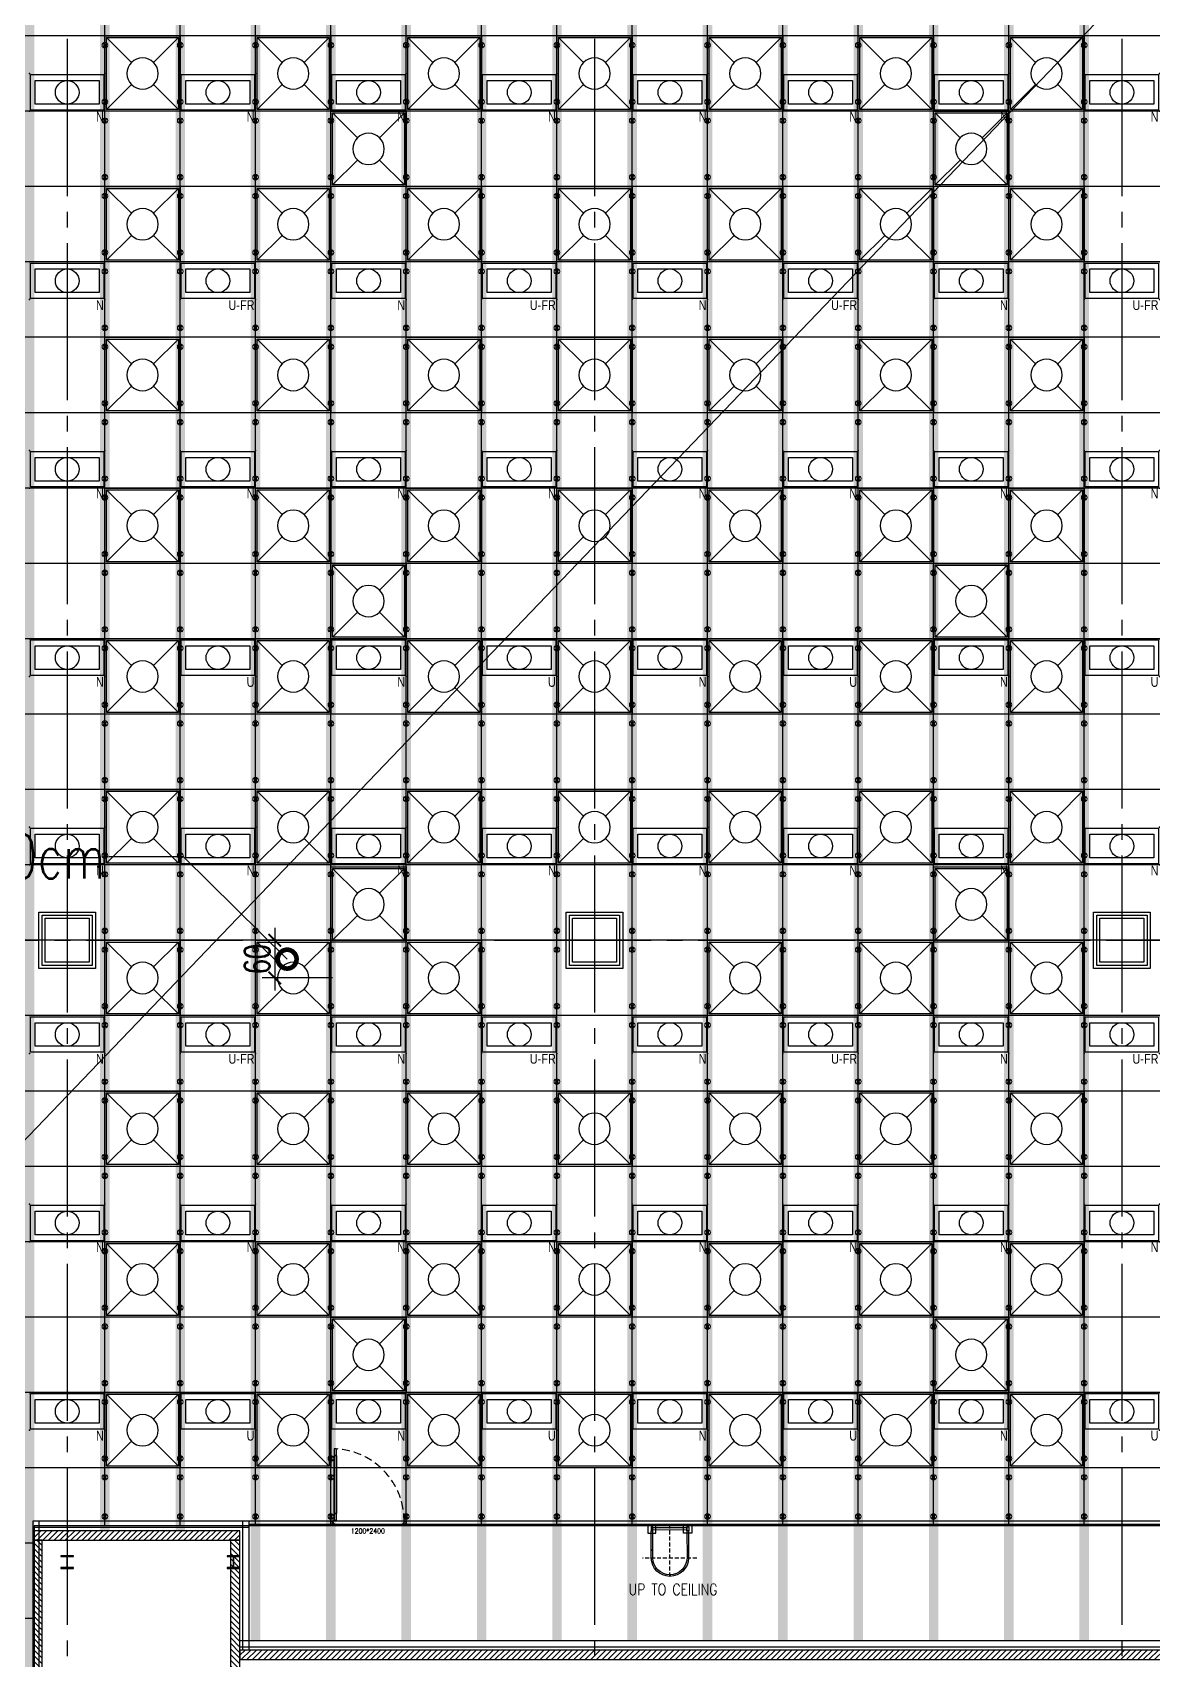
# Model space of a CAD drawing. Header units: millimetres. Extents: x -17313 to 27370, y -1010 to 13584.
# Drawn here: x 16745 to 18529, y 1855 to 4445 of the extents above; entities that cross this region are included whole.
import ezdxf
from ezdxf.enums import TextEntityAlignment as Align

# ---------------------------------------------------------------- set-up
doc = ezdxf.new("R2010")
doc.units = ezdxf.units.MM
doc.header["$LTSCALE"] = 100
for name, pattern in [('188K-SM-03-F10-ARCH-PA-Y2257103$0$18P6-SM-03-C40-ARCH-PA-Y2211058$0$DASHED', [19.05, 12.7, -6.35]), ('188K-SM-03-F10-ARCH-PA-Y2257103$0$AP5A-SM-03-F20-ARCH-PA-Y2230801+Y2230803$0$ALL-PA-TXT-Y2221201$0$DASHED', [19.05, 12.7, -6.35]), ('X-S-FAB-L10$0$COL-CEN-LIN', [3.25, 2.5, -0.25, 0.25, -0.25])]:
    doc.linetypes.add(name, pattern=pattern)
for name, color, linetype in [('0-XREF', 7, 'Continuous'), ('188K-SM-03-F10-ARCH-CEIL-Y2257103$0$K-CEIL-4.2', 8, 'Continuous'), ('188K-SM-03-F10-ARCH-CEIL-Y2257103$0$K-CEIL-4.2-AREA', 8, 'Continuous'), ('188K-SM-03-F10-ARCH-CEIL-Y2257103$0$K-鋼構', 121, 'Continuous'), ('188K-SM-03-F10-ARCH-PA-Y2257103$0$K-Door', 53, 'Continuous'), ('188K-SM-03-F10-ARCH-PA-Y2257103$0$K-P-LAD-420', 53, 'Continuous'), ('188K-SM-03-F10-ARCH-PA-Y2257103$0$K-P1S-4.2-單抗', 53, 'Continuous'), ('188K-SM-03-F10-ARCH-PA-Y2257103$0$K-岩棉 2hr 7.5-單抗', 53, 'Continuous'), ('188K-SM-03-F10-ARCH-PA-Y2257103$0$K-岩棉 2hr 7.5-非抗', 53, 'Continuous'), ('188K-SM-06-F10-ELEC-LIGHT-Y2257103$0$E-LIGHT(W)-N', 8, 'Continuous'), ('188K-SM-06-F10-ELEC-LIGHT-Y2257103$0$E-LIGHT(W)-U FR', 8, 'Continuous'), ('188K-SM-06-F10-ELEC-LIGHT-Y2257103$0$E-LIGHT(W)-U XLPE', 8, 'Continuous'), ('188K-SM-06-F10-HVAC-FFU-Y2257103$0$AC-FFU-ULPA', 4, 'Continuous'), ('X-S-FAB-L10$0$0-DIM-INT', 8, 'Continuous'), ('X-S-FAB-L10$0$0-DIM-TXT', 8, 'Continuous'), ('X-S-FAB-L10$0$BLOCK', 8, 'Continuous'), ('X-S-FAB-L10$0$CCL', 8, 'X-S-FAB-L10$0$COL-CEN-LIN'), ('X-S-FAB-L10$0$COL-S', 8, 'Continuous'), ('X-S-FAB-L10$0$S-鋼柱', 1, 'Continuous'), ('X-S-FAB-L10$0$TXT', 8, 'Continuous'), ('X-S-FAB-L10$0$WALL_188K_IN', 8, 'Continuous')]:
    doc.layers.add(name, color=color, linetype=linetype)
doc.layers.add('188K-SM-03-F10-ARCH-CEIL-Y2257103$0$K-吊點-標準', color=8, linetype='Continuous', lineweight=9)
doc.layers.add('188K-SM-03-F10-ARCH-PA-Y2257103$0$K-0-TXT-高度', color=53, linetype='Continuous', plot=False)
doc.layers.add('188K-SM-06-F10-ELEC-LIGHT-Y2257103$0$Defpoints-CAS', color=8, linetype='Continuous', plot=False)
doc.styles.add('188K-SM-03-F10-ARCH-PA-Y2257103$0$18P2-XFDP10$0$AA-TXT', font='simplex.shx', dxfattribs={"width": 0.8, "bigfont": 'chineset.shx'})
doc.styles.add('188K-SM-03-F10-ARCH-PA-Y2257103$0$AP5A-SM-03-F20-ARCH-PA-Y2230801+Y2230803$0$ALL-PA-TXT-Y2221201$0$Standard', font='txt.shx', dxfattribs={"bigfont": 'chineset.shx'})
doc.styles.add('188K-SM-06-F10-ELEC-LIGHT-Y2257103$0$Standard', font='arial.ttf')
doc.styles.add('X-S-FAB-L10$0$CHINA', font='simplex.shx', dxfattribs={"width": 0.75, "bigfont": 'chineset.shx'})
doc.styles.add('X-S-FAB-L10$0$DimStyUse', font='romans.shx', dxfattribs={"width": 0.7})
doc.styles.add('X-S-FAB-L10$0$Standard', font='', dxfattribs={"width": 0.8})
doc.styles.add('X-S-FAB-L10$0$TG_NOTE_TEXT', font='simplex.shx', dxfattribs={"width": 0.75, "bigfont": 'chineset.shx'})
doc.styles.get('X-S-FAB-L10$0$Standard').set_extended_font_data('Microsoft JhengHei')

# ---------------------------------------------------------------- blocks, each defined once
blk = doc.blocks.new('188K-SM-06-F10-HVAC-FFU-Y2257103$0$H-FU-U-12x12')
for p, q in [((423, 777), (28, 1172)), ((777, 777), (1172, 1172)), ((28, 28), (423, 423)), ((1172, 28), (777, 423))]:
    blk.add_line(p, q)
blk.add_lwpolyline([(1172, 28), (1172, 1172), (28, 1172), (28, 28)], close=True)
blk.add_circle((600, 600), 250)
at = {"layer": 'DefPoints'}
blk.add_lwpolyline([(1200, 1200), (0, 1200), (0, 0), (1200, 0)], close=True, dxfattribs=at)
blk = doc.blocks.new('188K-SM-06-F10-HVAC-FFU-Y2257103')
at = {"layer": '188K-SM-06-F10-HVAC-FFU-Y2257103$0$AC-FFU-ULPA', "xscale": -0.09999999999999432, "yscale": 0.09999999999999432, "zscale": 0.09999999999999432}
for p in [(16980, 4320), (17220, 4320), (17460, 4320), (17700, 4320), (17940, 4320), (18180, 4320), (18420, 4320), (17340, 4200), (18300, 4200), (16980, 4080), (17220, 4080), (17460, 4080), (17700, 4080), (17940, 4080), (18180, 4080), (18420, 4080), (16980, 3840), (17220, 3840), (17460, 3840), (17700, 3840), (17940, 3840), (18180, 3840), (18420, 3840), (16980, 3600), (17220, 3600), (17460, 3600), (17700, 3600), (17940, 3600), (18180, 3600), (18420, 3600), (17340, 3480), (18300, 3480), (16980, 3360), (17220, 3360), (17460, 3360), (17700, 3360), (17940, 3360), (18180, 3360), (18420, 3360), (16980, 3120), (17220, 3120), (17460, 3120), (17700, 3120), (17940, 3120), (18180, 3120), (18420, 3120), (17340, 2997.2), (18300, 2997.2), (16980, 2880), (17220, 2880), (17460, 2880), (17940, 2880), (18180, 2880), (18420, 2880), (16980, 2640), (17220, 2640), (17460, 2640), (17700, 2640), (17940, 2640), (18180, 2640), (18420, 2640), (16980, 2400), (17220, 2400), (17460, 2400), (17700, 2400), (17940, 2400), (18180, 2400), (18420, 2400), (17340, 2280), (18300, 2280), (16980, 2160), (17220, 2160), (17460, 2160), (17700, 2160), (17940, 2160), (18180, 2160), (18420, 2160)]:
    blk.add_blockref('188K-SM-06-F10-HVAC-FFU-Y2257103$0$H-FU-U-12x12', p, dxfattribs=at)
blk = doc.blocks.new('X-S-FAB-L10$0$FAB2-L05')
at = {"layer": 'X-S-FAB-L10$0$CCL'}
for p, q in [((-9360, 11005), (-9360, 0)), ((-8520, 11005), (-8520, 0)), ((-7680, 11005), (-7680, 0)), ((-26880, 3720), (1210, 3720))]:
    blk.add_line(p, q, dxfattribs=at)
at = {"layer": 'X-S-FAB-L10$0$COL-S'}
for points in [[(-9395, 3755), (-9325, 3755), (-9325, 3685), (-9395, 3685)], [(-8555, 3755), (-8485, 3755), (-8485, 3685), (-8555, 3685)], [(-7715, 3755), (-7645, 3755), (-7645, 3685), (-7715, 3685)]]:
    blk.add_lwpolyline(points, close=True, dxfattribs=at)
blk = doc.blocks.new('X-S-FAB-L10$0$_DOTSMALL')
at = {"color": 0, "linetype": 'ByBlock', "const_width": 0.5}
blk.add_lwpolyline([(-0.0625, 0, 1), (0.0625, 0, 1)], format="xyb", close=True, dxfattribs=at)
blk = doc.blocks.new('X-S-FAB-L10$0$_ArchTick')
at = {"color": 0, "linetype": 'ByBlock', "const_width": 0.15}
blk.add_lwpolyline([(-0.5, -0.5), (0.5, 0.5)], dxfattribs=at)
blk = doc.blocks.new('X-S-FAB-L10')
at = {"layer": 'X-S-FAB-L10$0$WALL_188K_IN'}
h = blk.add_hatch(dxfattribs=at)
h.set_pattern_fill('LINE', color=256, scale=2, angle=45)
h.set_pattern_definition([(45, (16976.6165, 2045), (-4.49013, 4.49013), [])])
h.paths.add_polyline_path([(16745, 2045), (17075, 2045), (17075, 2060), (16745, 2060)])
h = blk.add_hatch(dxfattribs=at)
h.set_pattern_fill('LINE', color=256, scale=2, angle=135)
h.set_pattern_definition([(135, (16760, 1946.6165), (-4.49013, -4.49013), [])])
h.paths.add_polyline_path([(16760, 1555), (16760, 2045), (16745, 2045), (16745, 1555)])
h = blk.add_hatch(dxfattribs=at)
h.set_pattern_fill('LINE', color=256, scale=2, angle=135)
h.set_pattern_definition([(135, (17075, 1946.6165), (-4.49013, -4.49013), [])])
h.paths.add_polyline_path([(17075, 1665), (17075, 2045), (17060, 2045), (17060, 1665)])
h = blk.add_hatch(dxfattribs=at)
h.set_pattern_fill('LINE', color=256, scale=2, angle=45)
h.set_pattern_definition([(45, (24216.6165, 1855), (-4.490128, 4.490128), [])])
h.paths.add_polyline_path([(17075, 1855), (24315, 1855), (24315, 1870), (17075, 1870)])
at = {"layer": 'DefPoints'}
blk.add_lwpolyline([(16745, -35), (15995, -35), (15995, 35), (15925, 35), (15925, -35), (15155, -35), (15155, 35), (15085, 35), (15085, -35), (15155, -35), (15155, -250), (13920, -250), (19914.055, 6000), (21180, 7320), (21180, 5520), (23465, 5520), (23485, 3587.5), (24315, 3587.5), (24315, 1870), (17075, 1870), (17075, 2060), (16745, 2060), (16745, -21.034)], close=True, dxfattribs=at)
at = {"layer": 'X-S-FAB-L10$0$0-DIM-INT'}
for p, q in [((17130.507, 3020), (17130.507, 2919.997)), ((17217.045, 3000), (17110.507, 3000)), ((17222.522, 2939.997), (17110.507, 2939.997))]:
    blk.add_line(p, q, dxfattribs=at)
at = {"layer": 'X-S-FAB-L10$0$COL-S'}
for p, q in [((16765, 3035), (16835, 3035)), ((16765, 2965), (16765, 3035)), ((16835, 3035), (16835, 2965)), ((17605, 3035), (17675, 3035)), ((17605, 2965), (17605, 3035)), ((17675, 3035), (17675, 2965)), ((18445, 3035), (18515, 3035)), ((18445, 2965), (18445, 3035)), ((18515, 3035), (18515, 2965)), ((16835, 2965), (16765, 2965)), ((17675, 2965), (17605, 2965)), ((18515, 2965), (18445, 2965))]:
    blk.add_line(p, q, dxfattribs=at)
at = {"layer": 'X-S-FAB-L10$0$S-鋼柱'}
for p, q in [((16810, 2020), (16790, 2020)), ((16790, 2020), (16790, 2018.8)), ((16790, 2018.8), (16798.8, 2018.8)), ((16798.8, 2001.2), (16790, 2001.2)), ((16790, 2001.2), (16790, 2000)), ((16790, 2000), (16810, 2000)), ((16799.6, 2018), (16799.6, 2002)), ((16800.4, 2002), (16800.4, 2018)), ((16801.2, 2018.8), (16810, 2018.8)), ((16810, 2001.2), (16801.2, 2001.2)), ((16810, 2018.8), (16810, 2020)), ((16810, 2000), (16810, 2001.2)), ((17075, 2020), (17055, 2020)), ((17055, 2020), (17055, 2018.8)), ((17055, 2018.8), (17063.8, 2018.8)), ((17063.8, 2001.2), (17055, 2001.2)), ((17055, 2001.2), (17055, 2000)), ((17055, 2000), (17075, 2000)), ((17064.6, 2018), (17064.6, 2002)), ((17065.4, 2002), (17065.4, 2018)), ((17066.2, 2018.8), (17075, 2018.8)), ((17075, 2001.2), (17066.2, 2001.2)), ((17075, 2018.8), (17075, 2020)), ((17075, 2000), (17075, 2001.2))]:
    blk.add_line(p, q, dxfattribs=at)
for centre, start, end in [((16798.8, 2018), 360, 90), ((16798.8, 2002), 270, 0), ((16801.2, 2018), 90, 180), ((16801.2, 2002), 180, 270), ((17063.8, 2018), 360, 90), ((17063.8, 2002), 270, 0), ((17066.2, 2018), 90, 180), ((17066.2, 2002), 180, 270)]:
    blk.add_arc(centre, 0.8, start, end, dxfattribs=at)
at = {"layer": 'X-S-FAB-L10$0$TXT', "linetype": 'ByBlock', "lineweight": -2}
blk.add_line((16985.203, 3133.127), (16865.908, 3133.127), dxfattribs=at)
blk.add_lwpolyline([(17150.34, 2969.998), (16985.203, 3133.127)], dxfattribs=at)
at = {"layer": 'X-S-FAB-L10$0$WALL_188K_IN'}
for points in [[(16745, 2045), (17075, 2045), (17075, 2060), (16745, 2060)], [(16760, 1555), (16760, 2045), (16745, 2045), (16745, 1555)], [(17075, 1665), (17075, 2045), (17060, 2045), (17060, 1665)], [(17075, 1855), (24315, 1855), (24315, 1870), (17075, 1870)]]:
    blk.add_lwpolyline(points, close=True, dxfattribs=at)
at = {"layer": 'X-S-FAB-L10$0$0-DIM-INT', "xscale": 20, "yscale": 20, "zscale": 20}
for p, rotation in [((17130.507, 3000), 90), ((17130.507, 2939.997), 270)]:
    blk.add_blockref('X-S-FAB-L10$0$_ArchTick', p, dxfattribs=dict(at, rotation=rotation))
at = {"layer": 'X-S-FAB-L10$0$BLOCK'}
blk.add_blockref('X-S-FAB-L10$0$FAB2-L05', (26160, -720), dxfattribs=at)
at = {"layer": 'X-S-FAB-L10$0$TXT', "lineweight": -2, "xscale": 60, "yscale": 60, "zscale": 60, "rotation": 315.3504821296725}
blk.add_blockref('X-S-FAB-L10$0$_DOTSMALL', (17150.34, 2969.998), dxfattribs=at)
at = {"style": 'X-S-FAB-L10$0$TG_NOTE_TEXT', "width": 0.5, "flags": 1}
for p in [(7463.301, 9020), (18268.251, 8649), (11197.77, 4800.167), (16485.801, 4800.167), (25420.27, 2635), (13360, 320.001, 0), (7463.301, -33.333)]:
    blk.add_attdef('WH', text='', height=20, dxfattribs=at).set_placement(p, align=Align.BOTTOM_LEFT)
at = {"width": 0.5}
for style, p in [('X-S-FAB-L10$0$TG_NOTE_TEXT', (7585, 9020)), ('X-S-FAB-L10$0$TG_NOTE_TEXT', (18389.95, 8649)), ('X-S-FAB-L10$0$TG_NOTE_TEXT', (11117.5, 4813.5)), ('X-S-FAB-L10$0$TG_NOTE_TEXT', (16607.5, 4813.5)), ('X-S-FAB-L10$0$TG_NOTE_TEXT', (25350, 2635)), ('X-S-FAB-L10$0$Standard', (13129.375, 325.001, 0)), ('X-S-FAB-L10$0$TG_NOTE_TEXT', (7585, -20))]:
    blk.add_attdef('DESC', text='', height=10, dxfattribs=dict(at, style=style)).set_placement(p, align=Align.BOTTOM_LEFT)
for tag, style, p in [('TYPE', 'X-S-FAB-L10$0$TG_NOTE_TEXT', (7619.286, 9020)), ('NO', 'X-S-FAB-L10$0$TG_NOTE_TEXT', (7650.095, 9020)), ('TYPE', 'X-S-FAB-L10$0$TG_NOTE_TEXT', (18424.236, 8649)), ('NO', 'X-S-FAB-L10$0$TG_NOTE_TEXT', (18455.045, 8649)), ('NO', 'X-S-FAB-L10$0$TG_NOTE_TEXT', (11088.595, 4813.5)), ('TYPE', 'X-S-FAB-L10$0$TG_NOTE_TEXT', (11151.786, 4813.5)), ('TYPE', 'X-S-FAB-L10$0$TG_NOTE_TEXT', (16641.786, 4813.5)), ('NO', 'X-S-FAB-L10$0$TG_NOTE_TEXT', (16672.595, 4813.5)), ('NO', 'X-S-FAB-L10$0$TG_NOTE_TEXT', (25313, 2635)), ('TYPE', 'X-S-FAB-L10$0$TG_NOTE_TEXT', (25350, 2635)), ('NO', 'X-S-FAB-L10$0$Standard', (13100, 320.001, 0)), ('TYPE', 'X-S-FAB-L10$0$Standard', (13129.375, 320.001, 0)), ('TYPE', 'X-S-FAB-L10$0$TG_NOTE_TEXT', (7619.286, -20)), ('NO', 'X-S-FAB-L10$0$TG_NOTE_TEXT', (7650.095, -20))]:
    blk.add_attdef(tag, text='', height=10, dxfattribs=dict(at, style=style)).set_placement(p, align=Align.BOTTOM_RIGHT)
at = {"style": 'X-S-FAB-L10$0$TG_NOTE_TEXT', "width": 0.5, "flags": 1}
for rotation, p in [(180, (43, 7480)), (180, (943, 7480)), (90, (24310, 3717.77)), (270, (17080, 1711.699))]:
    blk.add_attdef('WH', text='', height=20, rotation=rotation, dxfattribs=at).set_placement(p, align=Align.BOTTOM_LEFT)
at = {"width": 0.5}
for rotation, style, p in [(180, 'X-S-FAB-L10$0$Standard', (317.625, 7480)), (180, 'X-S-FAB-L10$0$Standard', (1217.625, 7480)), (90, 'X-S-FAB-L10$0$TG_NOTE_TEXT', (24310, 3647.5)), (270, 'X-S-FAB-L10$0$TG_NOTE_TEXT', (17080, 1605))]:
    blk.add_attdef('DESC', text='', height=10, rotation=rotation, dxfattribs=dict(at, style=style)).set_placement(p, align=Align.BOTTOM_LEFT)
for tag, rotation, style, p in [('TYPE', 180, 'X-S-FAB-L10$0$Standard', (317.625, 7480)), ('NO', 180, 'X-S-FAB-L10$0$Standard', (347, 7480)), ('TYPE', 180, 'X-S-FAB-L10$0$Standard', (1217.625, 7480)), ('NO', 180, 'X-S-FAB-L10$0$Standard', (1247, 7480)), ('TYPE', 90, 'X-S-FAB-L10$0$TG_NOTE_TEXT', (24310, 3647.5)), ('NO', 90, 'X-S-FAB-L10$0$TG_NOTE_TEXT', (24310, 3610.5)), ('TYPE', 270, 'X-S-FAB-L10$0$TG_NOTE_TEXT', (17080, 1605)), ('NO', 270, 'X-S-FAB-L10$0$TG_NOTE_TEXT', (17080, 1573))]:
    blk.add_attdef(tag, text='', height=10, rotation=rotation, dxfattribs=dict(at, style=style)).set_placement(p, align=Align.BOTTOM_RIGHT)
at = {"layer": 'X-S-FAB-L10$0$0-DIM-INT', "insert": (17102.507, 2969.998), "char_height": 40, "attachment_point": 5, "rotation": 90, "style": 'X-S-FAB-L10$0$DimStyUse'}
blk.add_mtext('\\A1;60', dxfattribs=at)
at = {"layer": 'X-S-FAB-L10$0$0-DIM-TXT', "style": 'X-S-FAB-L10$0$CHINA', "width": 0.75}
for p in [(667.414, 7855.1, -2689.4), (22627.353, 6728.814), (25644.722, 6728.814), (24778.787, 5569.051), (1118.252, 4980), (417.801, 4594.623), (23874.84, 4355), (22927.43, 4330.122), (23749.869, 3901.367), (417.801, 3765.236), (1118.252, 3730), (417.801, 3115.79), (536.882, 2227.832), (16908.994, 1782.652), (888.445, 880.466), (16977.43, 750), (18878.841, 750), (25641.221, 553.233), (21364.03, 526.894)]:
    blk.add_attdef('HIG', text='', height=80, dxfattribs=at).set_placement(p, align=Align.MIDDLE_LEFT)
at = {"layer": 'X-S-FAB-L10$0$TXT', "insert": (16860.574, 3168.598), "char_height": 70, "width": 1147.79839, "attachment_point": 3, "line_spacing_factor": 1.2, "style": 'X-S-FAB-L10$0$CHINA'}
blk.add_mtext('密集鋼梁+高架地板 鋼梁中心間距60cm', dxfattribs=at)
blk = doc.blocks.new('188K-SM-03-F10-ARCH-CEIL-Y2257103$0$A$C2CA95053')
h = blk.add_hatch(color=256)
edge = h.paths.add_edge_path()
edge.add_arc((0, 0), 0.5, 0, 360)
for p, q in [((3.2, 3.2), (-3.2, -3.2)), ((3.2, -3.2), (-3.2, 3.2))]:
    blk.add_line(p, q)
blk.add_lwpolyline([(-1.6, 2.5), (-1.6, -2.5), (1.6, -2.5), (1.6, 2.5)], close=True)
for radius in [4.5, 0.5]:
    blk.add_circle((0, 0), radius)
blk = doc.blocks.new('188K-SM-03-F10-ARCH-CEIL-Y2257103$0$天花板吊點-附調整片 - 3_8_螺桿吊架 100 mm 高調整片-V1-1FL')
blk.add_blockref('188K-SM-03-F10-ARCH-CEIL-Y2257103$0$A$C2CA95053', (0, 0))
blk = doc.blocks.new('188K-SM-03-F10-ARCH-CEIL-Y2257103')
at = {"layer": '188K-SM-03-F10-ARCH-CEIL-Y2257103$0$K-CEIL-4.2'}
for p, q in [((16860, 2067.7), (16860, 8632.2)), ((16980, 2067.7), (16980, 8632.2)), ((17100, 2067.7), (17100, 8632.2)), ((17220, 2067.7), (17220, 8632.2)), ((17340, 2067.7), (17340, 8632.2)), ((17460, 2067.7), (17460, 8632.2)), ((17580, 2067.7), (17580, 8632.2)), ((17700, 2067.7), (17700, 8626.2)), ((17820, 2067.7), (17820, 8626.2)), ((17940, 2067.7), (17940, 8626.2)), ((18060, 2067.7), (18060, 8626.2)), ((18180, 2067.7), (18180, 8626.2)), ((18300, 2067.7), (18300, 8626.2)), ((18420, 2067.7), (18420, 8626.2)), ((23467.2, 4440), (1847.7, 4440)), ((23467.2, 4320), (1847.7, 4320)), ((23467.2, 4200), (1847.7, 4200)), ((23467.2, 4080), (1847.7, 4080)), ((23467.2, 3960), (1847.7, 3960)), ((23467.2, 3840), (1847.7, 3840)), ((23467.2, 3720), (1847.7, 3720)), ((23467.2, 3600), (1847.7, 3600)), ((24297.2, 3480), (1850, 3480)), ((24297.2, 3360), (1847.7, 3360)), ((24297.2, 3240), (1847.7, 3240)), ((24297.2, 3120), (1847.7, 3120)), ((24297.2, 3000), (1847.7, 3000)), ((24297.2, 2880), (1847.7, 2880)), ((24297.2, 2760), (1847.7, 2760)), ((24297.2, 2640), (1847.7, 2640)), ((24297.2, 2520), (1847.7, 2520)), ((24297.2, 2400), (1847.7, 2400)), ((24297.2, 2280), (6382.5, 2280)), ((24297.2, 2160), (6382.5, 2160)), ((16747.2, 2040), (1847.7, 2040)), ((16747.2, 1920), (1847.7, 1920))]:
    blk.add_line(p, q, dxfattribs=at)
at = {"layer": '188K-SM-03-F10-ARCH-CEIL-Y2257103$0$K-CEIL-4.2-AREA', "elevation": 0}
blk.add_lwpolyline([(19317.2, 8592.2), (19317.2, 7537.7), (19282.2, 7537.7), (19282.2, 7462.2), (19317.2, 7462.2), (19317.2, 7317.2), (21180, 7317.2), (21180, 5952.2), (24297.2, 5952.2), (24297.2, 5582.7), (23572.2, 5582.7), (23572.2, 5037.7), (23502.2, 5037.7), (23502.2, 4552.7), (23467.2, 4552.7), (23467.2, 3569.7), (24297.2, 3569.7), (24297.2, 2067.7), (16747.2, 2067.7), (16747.2, 312.7), (14882.2, 312.7)], dxfattribs=at)
at = {"layer": '188K-SM-03-F10-ARCH-CEIL-Y2257103$0$K-CEIL-4.2-AREA'}
for points in [[(16765, 3035), (16835, 3035), (16835, 2965), (16765, 2965)], [(17605, 3035), (17675, 3035), (17675, 2965), (17605, 2965)], [(18445, 3035), (18515, 3035), (18515, 2965), (18445, 2965)]]:
    blk.add_lwpolyline(points, close=True, dxfattribs=at)
at = {"layer": '188K-SM-03-F10-ARCH-CEIL-Y2257103$0$K-鋼構', "const_width": 15, "elevation": 0}
for points in [[(16740, 8769.9), (16740, 230)], [(16860, 8769.9), (16860, 2060)], [(16980, 8769.9), (16980, 2060)], [(17099.9, 8769.9), (17099.9, 1885)], [(17219.9, 8769.9), (17219.9, 1885)], [(17339.9, 8769.9), (17339.9, 1885)], [(17460, 8769.9), (17460, 1885)], [(17580, 8769.9), (17580, 1885)], [(17699.9, 8629), (17699.9, 1885)], [(17819.9, 8629), (17819.9, 1885)], [(17939.9, 8629), (17939.9, 1885)], [(18060, 8629), (18060, 1885)], [(18180, 8629), (18180, 1885)], [(18299.9, 8629), (18299.9, 1885)], [(18419.9, 8629), (18419.9, 1885)]]:
    blk.add_lwpolyline(points, dxfattribs=at)
at = {"layer": '188K-SM-03-F10-ARCH-CEIL-Y2257103$0$K-吊點-標準', "color": 170, "lineweight": 18, "rotation": 179.9999999999997}
for p in [(16860, 4425), (16980, 4425), (17100, 4425), (17220, 4425), (17340, 4425), (17460, 4425), (17580, 4425), (17700, 4425), (17820, 4425), (17940, 4425), (18060, 4425), (18180, 4425), (18300, 4425), (18420, 4425), (16860, 4335), (16980, 4335), (17100, 4335), (17220, 4335), (17340, 4335), (17460, 4335), (17580, 4335), (17700, 4335), (17820, 4335), (17940, 4335), (18060, 4335), (18180, 4335), (18300, 4335), (18420, 4335), (16860, 4305), (16980, 4305), (17100, 4305), (17220, 4305), (17340, 4305), (17460, 4305), (17580, 4305), (17700, 4305), (17820, 4305), (17940, 4305), (18060, 4305), (18180, 4305), (18300, 4305), (18420, 4305), (16860, 4215), (16980, 4215), (17100, 4215), (17220, 4215), (17340, 4215), (17460, 4215), (17580, 4215), (17700, 4215), (17820, 4215), (17940, 4215), (18060, 4215), (18180, 4215), (18300, 4215), (18420, 4215), (16860, 4185), (16980, 4185), (17100, 4185), (17220, 4185), (17340, 4185), (17460, 4185), (17580, 4185), (17700, 4185), (17820, 4185), (17940, 4185), (18060, 4185), (18180, 4185), (18300, 4185), (18420, 4185), (16860, 4095), (16980, 4095), (17100, 4095), (17220, 4095), (17340, 4095), (17460, 4095), (17580, 4095), (17700, 4095), (17820, 4095), (17940, 4095), (18060, 4095), (18180, 4095), (18300, 4095), (18420, 4095), (16860, 4065), (16980, 4065), (17100, 4065), (17220, 4065), (17340, 4065), (17460, 4065), (17580, 4065), (17700, 4065), (17820, 4065), (17940, 4065), (18060, 4065), (18180, 4065), (18300, 4065), (18420, 4065), (16860, 3975), (16980, 3975), (17100, 3975), (17220, 3975), (17340, 3975), (17460, 3975), (17580, 3975), (17700, 3975), (17820, 3975), (17940, 3975), (18060, 3975), (18180, 3975), (18300, 3975), (18420, 3975), (16860, 3945), (16980, 3945), (17100, 3945), (17220, 3945), (17340, 3945), (17460, 3945), (17580, 3945), (17700, 3945), (17820, 3945), (17940, 3945), (18060, 3945), (18180, 3945), (18300, 3945), (18420, 3945), (16860, 3855), (16980, 3855), (17100, 3855), (17220, 3855), (17340, 3855), (17460, 3855), (17580, 3855), (17700, 3855), (17820, 3855), (17940, 3855), (18060, 3855), (18180, 3855), (18300, 3855), (18420, 3855), (16860, 3825), (16980, 3825), (17100, 3825), (17220, 3825), (17340, 3825), (17460, 3825), (17580, 3825), (17700, 3825), (17820, 3825), (17940, 3825), (18060, 3825), (18180, 3825), (18300, 3825), (18420, 3825), (16860, 3735), (16980, 3735), (17100, 3735), (17220, 3735), (17340, 3735), (17460, 3735), (17580, 3735), (17700, 3735), (17820, 3735), (17940, 3735), (18060, 3735), (18180, 3735), (18300, 3735), (18420, 3735), (16860, 3705), (16980, 3705), (17100, 3705), (17220, 3705), (17340, 3705), (17460, 3705), (17580, 3705), (17700, 3705), (17820, 3705), (17940, 3705), (18060, 3705), (18180, 3705), (18300, 3705), (18420, 3705), (16860, 3615), (16980, 3615), (17100, 3615), (17220, 3615), (17340, 3615), (17460, 3615), (17580, 3615), (17700, 3615), (17820, 3615), (17940, 3615), (18060, 3615), (18180, 3615), (18300, 3615), (18420, 3615), (16860, 3585), (16980, 3585), (17100, 3585), (17220, 3585), (17340, 3585), (17460, 3585), (17580, 3585), (17700, 3585), (17820, 3585), (17940, 3585), (18060, 3585), (18180, 3585), (18300, 3585), (18420, 3585), (16860, 3495), (16980, 3495), (17100, 3495), (17220, 3495), (17340, 3495), (17460, 3495), (17580, 3495), (17700, 3495), (17820, 3495), (17940, 3495), (18060, 3495), (18180, 3495), (18300, 3495), (18420, 3495), (16860, 3465), (16980, 3465), (17100, 3465), (17220, 3465), (17340, 3465), (17460, 3465), (17580, 3465), (17700, 3465), (17820, 3465), (17940, 3465), (18060, 3465), (18180, 3465), (18300, 3465), (18420, 3465), (16860, 3375), (16980, 3375), (17100, 3375), (17220, 3375), (17340, 3375), (17460, 3375), (17580, 3375), (17700, 3375), (17820, 3375), (17940, 3375), (18060, 3375), (18180, 3375), (18300, 3375), (18420, 3375), (16860, 3345), (16980, 3345), (17100, 3345), (17220, 3345), (17340, 3345), (17460, 3345), (17580, 3345), (17700, 3345), (17820, 3345), (17940, 3345), (18060, 3345), (18180, 3345), (18300, 3345), (18420, 3345), (16860, 3255), (16980, 3255), (17100, 3255), (17220, 3255), (17340, 3255), (17460, 3255), (17580, 3255), (17700, 3255), (17820, 3255), (17940, 3255), (18060, 3255), (18180, 3255), (18300, 3255), (18420, 3255), (16860, 3225), (16980, 3225), (17100, 3225), (17220, 3225), (17340, 3225), (17460, 3225), (17580, 3225), (17700, 3225), (17820, 3225), (17940, 3225), (18060, 3225), (18180, 3225), (18300, 3225), (18420, 3225), (16860, 3135), (16980, 3135), (17100, 3135), (17220, 3135), (17340, 3135), (17460, 3135), (17580, 3135), (17700, 3135), (17820, 3135), (17940, 3135), (18060, 3135), (18180, 3135), (18300, 3135), (18420, 3135), (16860, 3105), (16980, 3105), (17100, 3105), (17220, 3105), (17340, 3105), (17460, 3105), (17580, 3105), (17700, 3105), (17820, 3105), (17940, 3105), (18060, 3105), (18180, 3105), (18300, 3105), (18420, 3105), (16860, 3015), (16980, 3015), (17100, 3015), (17220, 3015), (17340, 3015), (17460, 3015), (17580, 3015), (17700, 3015), (17820, 3015), (17940, 3015), (18060, 3015), (18180, 3015), (18300, 3015), (18420, 3015), (16860, 2985), (16980, 2985), (17100, 2985), (17220, 2985), (17340, 2985), (17460, 2985), (17580, 2985), (17700, 2985), (17820, 2985), (17940, 2985), (18060, 2985), (18180, 2985), (18300, 2985), (18420, 2985), (16860, 2895), (16980, 2895), (17100, 2895), (17220, 2895), (17340, 2895), (17460, 2895), (17580, 2895), (17700, 2895), (17820, 2895), (17940, 2895), (18060, 2895), (18180, 2895), (18300, 2895), (18420, 2895), (16860, 2865), (16980, 2865), (17100, 2865), (17220, 2865), (17340, 2865), (17460, 2865), (17580, 2865), (17700, 2865), (17820, 2865), (17940, 2865), (18060, 2865), (18180, 2865), (18300, 2865), (18420, 2865), (16860, 2775), (16980, 2775), (17100, 2775), (17220, 2775), (17340, 2775), (17460, 2775), (17580, 2775), (17700, 2775), (17820, 2775), (17940, 2775), (18060, 2775), (18180, 2775), (18300, 2775), (18420, 2775), (16860, 2745), (16980, 2745), (17100, 2745), (17220, 2745), (17340, 2745), (17460, 2745), (17580, 2745), (17700, 2745), (17820, 2745), (17940, 2745), (18060, 2745), (18180, 2745), (18300, 2745), (18420, 2745), (16860, 2655), (16980, 2655), (17100, 2655), (17220, 2655), (17340, 2655), (17460, 2655), (17580, 2655), (17700, 2655), (17820, 2655), (17940, 2655), (18060, 2655), (18180, 2655), (18300, 2655), (18420, 2655), (16860, 2625), (16980, 2625), (17100, 2625), (17220, 2625), (17340, 2625), (17460, 2625), (17580, 2625), (17700, 2625), (17820, 2625), (17940, 2625), (18060, 2625), (18180, 2625), (18300, 2625), (18420, 2625), (16860, 2535), (16980, 2535), (17100, 2535), (17220, 2535), (17340, 2535), (17460, 2535), (17580, 2535), (17700, 2535), (17820, 2535), (17940, 2535), (18060, 2535), (18180, 2535), (18300, 2535), (18420, 2535), (16860, 2505), (16980, 2505), (17100, 2505), (17220, 2505), (17340, 2505), (17460, 2505), (17580, 2505), (17700, 2505), (17820, 2505), (17940, 2505), (18060, 2505), (18180, 2505), (18300, 2505), (18420, 2505), (16860, 2415), (16980, 2415), (17100, 2415), (17220, 2415), (17340, 2415), (17460, 2415), (17580, 2415), (17700, 2415), (17820, 2415), (17940, 2415), (18060, 2415), (18180, 2415), (18300, 2415), (18420, 2415), (16860, 2385), (16980, 2385), (17100, 2385), (17220, 2385), (17340, 2385), (17460, 2385), (17580, 2385), (17700, 2385), (17820, 2385), (17940, 2385), (18060, 2385), (18180, 2385), (18300, 2385), (18420, 2385), (16860, 2295), (16980, 2295), (17100, 2295), (17220, 2295), (17340, 2295), (17460, 2295), (17580, 2295), (17700, 2295), (17820, 2295), (17940, 2295), (18060, 2295), (18180, 2295), (18300, 2295), (18420, 2295), (16860, 2265), (16980, 2265), (17100, 2265), (17220, 2265), (17340, 2265), (17460, 2265), (17580, 2265), (17700, 2265), (17820, 2265), (17940, 2265), (18060, 2265), (18180, 2265), (18300, 2265), (18420, 2265), (16860, 2175), (16980, 2175), (17100, 2175), (17220, 2175), (17340, 2175), (17460, 2175), (17580, 2175), (17700, 2175), (17820, 2175), (17940, 2175), (18060, 2175), (18180, 2175), (18300, 2175), (18420, 2175), (16860, 2145), (16980, 2145), (17100, 2145), (17220, 2145), (17340, 2145), (17460, 2145), (17580, 2145), (17700, 2145), (17820, 2145), (17940, 2145), (18060, 2145), (18180, 2145), (18300, 2145), (18420, 2145), (16860, 2082.7, 0), (16980, 2082.7, 0), (17100, 2082.7, 0), (17220, 2082.7, 0), (17340, 2082.7, 0), (17460, 2082.7, 0), (17580, 2082.7, 0), (17700, 2082.7, 0), (17820, 2082.7, 0), (17940, 2082.7, 0), (18060, 2082.7, 0), (18180, 2082.7, 0), (18300, 2082.7, 0), (18420, 2082.7, 0)]:
    blk.add_blockref('188K-SM-03-F10-ARCH-CEIL-Y2257103$0$天花板吊點-附調整片 - 3_8_螺桿吊架 100 mm 高調整片-V1-1FL', p, dxfattribs=at)
blk = doc.blocks.new('188K-SM-03-F10-ARCH-PA-Y2257103$0$LAD-1')
for points in [[(-33.8, -29.7), (-77.4, -29.7, -0.976777), (-77.4, 29.8), (-33.8, 29.8)], [(-33.8, -27.2), (-77.4, -27.2, -0.974646), (-77.4, 27.3), (-33.8, 27.3)]]:
    blk.add_lwpolyline(points, format="xyb")
at = {"linetype": '188K-SM-03-F10-ARCH-PA-Y2257103$0$18P6-SM-03-C40-ARCH-PA-Y2211058$0$DASHED', "ltscale": 0.005}
for points in [[(-77.4, -42.9), (-77.4, 43.5)], [(-106.5, 0), (-23.9, 0)]]:
    blk.add_lwpolyline(points, dxfattribs=at)
for points in [[(-23.8, 22.2), (-23.8, 35.2), (-37.8, 35.2), (-37.8, 22.2)], [(-27.8, 27), (-27.8, 30), (-33.8, 30), (-33.8, 27)], [(-28.9, 27), (-28.9, -27), (-32.7, -27), (-32.7, 27)], [(-23.9, -21.8), (-23.9, -34.8), (-37.9, -34.8), (-37.9, -21.8)], [(-27.8, -27), (-27.8, -30), (-33.8, -30), (-33.8, -27)]]:
    blk.add_lwpolyline(points, close=True)
for centre in [(-64.6, 28.5), (-105.2, 0), (-93.7, 23.2), (-93.7, -22.5), (-64.6, -28.5)]:
    blk.add_circle(centre, 0.5)
blk = doc.blocks.new('188K-SM-03-F10-ARCH-PA-Y2257103$0$單開庫板門-1200x2400)圓型拉環鎖+輔助鎖)')
at = {"ltscale": 0.1}
for p, q in [((26008.6, -11403.6), (26004.5, -11403.6)), ((26004.5, -11403.6), (26004.5, -11414.1)), ((26004.5, -11414.1), (26004.5, -11415.3)), ((26004.5, -11414.1), (26008.6, -11414.1)), ((26004.5, -11415.4), (26004.6, -11415.5)), ((26008.6, -11414), (26004.6, -11414)), ((26004.6, -11414.3), (26004.6, -11414.2)), ((26004.6, -11415.3), (26004.6, -11414.5)), ((26004.7, -11414.1), (26006.5, -11414.1)), ((26005.1, -11414.4), (26004.7, -11414.4)), ((26004.7, -11414.5), (26005.1, -11414.5)), ((26004.7, -11414.5), (26004.7, -11506)), ((26004.7, -11506), (26004.7, -11414.5)), ((26004.7, -11414.5), (26004.7, -11414.5)), ((26004.7, -11415.4), (26004.7, -11415.3)), ((26005.2, -11414.4), (26005.2, -11414.4)), ((26006.5, -11414.1), (26006.6, -11414.1)), ((26006.6, -11414.1), (26006.6, -11414.1)), ((26006.6, -11414.1), (26008.4, -11414.1)), ((26008.4, -11414.4), (26008, -11414.4)), ((26008, -11414.4), (26008, -11414.4)), ((26008, -11414.5), (26008.4, -11414.5)), ((26008.4, -11506), (26008.4, -11414.5)), ((26008.4, -11414.5), (26008.4, -11414.5)), ((26008.4, -11414.5), (26008.4, -11506)), ((26008.4, -11415.3), (26008.4, -11415.4)), ((26008.5, -11414.2), (26008.5, -11414.3)), ((26008.5, -11414.5), (26008.5, -11415.3)), ((26008.5, -11415.5), (26008.6, -11415.4)), ((26008.6, -11414.1), (26008.6, -11403.6)), ((26008.6, -11415.3), (26008.6, -11414.1)), ((25999.5, -11519.7), (25999.5, -11523.2)), ((26002.5, -11519.1), (26000, -11519.1)), ((26000, -11523.7), (26002.4, -11523.7)), ((26002.4, -11523.7), (26004.1, -11522.6)), ((26002.9, -11518.5), (26002.6, -11518.5)), ((26002.6, -11518.5), (26002.6, -11521)), ((26002.6, -11521.9), (26002.6, -11519.3)), ((26002.6, -11521), (26002.9, -11521)), ((26003.4, -11521.9), (26002.6, -11521.9)), ((26002.9, -11521), (26002.9, -11518.5)), ((26003.3, -11522.2), (26003.3, -11522)), ((26003.3, -11522), (26003.4, -11522)), ((26004, -11522.2), (26003.3, -11522.2)), ((26008.3, -11517.5), (26003.6, -11517.5)), ((26003.6, -11517.5), (26003.6, -11517.7)), ((26003.6, -11517.7), (26008.3, -11517.7)), ((26004.1, -11521.9), (26003.9, -11521.9)), ((26003.9, -11522), (26004, -11522)), ((26004, -11522), (26004, -11522.2)), ((26004.2, -11522.4), (26004.2, -11521.9)), ((26008.6, -11506.4), (26004.5, -11506.4)), ((26004.5, -11506.4), (26004.5, -11518)), ((26004.5, -11518), (26008.6, -11518)), ((26004.7, -11506), (26004.7, -11506)), ((26008.3, -11517.7), (26008.3, -11517.5)), ((26008.4, -11506), (26008.4, -11506)), ((26008.6, -11518), (26008.6, -11506.4)), ((26114.8, -11521.9), (26115.1, -11521.9)), ((26114.8, -11522.4), (26114.8, -11521.9)), ((26114.9, -11522), (26114.9, -11522.2)), ((26115.1, -11522), (26114.9, -11522)), ((26114.9, -11522.2), (26115.7, -11522.2)), ((26116.6, -11523.7), (26114.9, -11522.6)), ((26115.5, -11521.9), (26116.3, -11521.9)), ((26115.7, -11522), (26115.5, -11522)), ((26115.7, -11522.2), (26115.7, -11522)), ((26116.3, -11521.9), (26116.3, -11519.3)), ((26116.5, -11519.1), (26119, -11519.1)), ((26119, -11523.7), (26116.6, -11523.7)), ((26119.5, -11519.7), (26119.5, -11523.2))]:
    blk.add_line(p, q, dxfattribs=at)
for points in [[(25999.5, -11518.9), (25999.5, -11523.9)], [(26119.5, -11518.9), (26119.5, -11523.9)]]:
    blk.add_lwpolyline(points)
blk.add_lwpolyline([(26006.6, -11506.4), (26006.5, -11506.3), (26004.7, -11506.3, -0.414214), (26004.6, -11506.3), (26004.6, -11506.1, -0.414214), (26004.7, -11506.1), (26005.1, -11506.1, 0.414214), (26005.2, -11506.1), (26005.2, -11506, 0.414214), (26005.1, -11506), (26004.7, -11506, -0.414214), (26004.6, -11506), (26004.6, -11505.2, -0.414214), (26004.7, -11505.2), (26004.7, -11505.2, 0.414214), (26004.7, -11505.2), (26004.7, -11505, 0.72636), (26004.6, -11505), (26004.5, -11505.1, 0.158507), (26004.5, -11505.2), (26004.5, -11506.4, 0.414214), (26004.6, -11506.5), (26008.6, -11506.5, 0.414214), (26008.6, -11506.4), (26008.6, -11505.2, 0.158507), (26008.6, -11505.1), (26008.5, -11505, 0.72636), (26008.4, -11505), (26008.4, -11505.2, 0.414214), (26008.5, -11505.2, -0.414214), (26008.5, -11505.2), (26008.5, -11506, -0.414214), (26008.4, -11506), (26008, -11506, 0.414214), (26008, -11506), (26008, -11506.1, 0.414214), (26008, -11506.1), (26008.4, -11506.1, -0.414214), (26008.5, -11506.1), (26008.5, -11506.3, -0.414214), (26008.4, -11506.3), (26006.6, -11506.3)], format="xyb", close=True, dxfattribs=at)
for centre, radius, start, end in [((26004.6, -11414.1), 0.0313, 90, 180), ((26004.6, -11415.3), 0.0313, 180, 216.0274), ((26004.7, -11414.2), 0.0313, 90, 180), ((26004.7, -11414.3), 0.0313, 180, 270), ((26004.7, -11414.5), 0.0313, 90, 180), ((26004.7, -11415.3), 0.0209, 180, 270), ((26004.7, -11415.4), 0.0313, 216.0274, 360), ((26004.7, -11415.3), 0.0209, 360, 90), ((26005.1, -11414.4), 0.0313, 270, 0), ((26005.1, -11414.4), 0.0313, 0, 90), ((26008, -11414.4), 0.0313, 90, 180), ((26008, -11414.4), 0.0313, 180, 270), ((26008.4, -11414.2), 0.0313, 360, 90), ((26008.4, -11414.3), 0.0313, 270, 0), ((26008.4, -11414.5), 0.0313, 0, 90), ((26008.5, -11415.3), 0.0209, 90, 180), ((26008.5, -11415.4), 0.0313, 180, 323.9726), ((26008.5, -11415.3), 0.0209, 270, 360), ((26008.6, -11414.1), 0.0313, 360, 90), ((26008.6, -11415.3), 0.0313, 323.9726, 360)]:
    blk.add_arc(centre, radius, start, end, dxfattribs=at)
at = {"linetype": '188K-SM-03-F10-ARCH-PA-Y2257103$0$AP5A-SM-03-F20-ARCH-PA-Y2230801+Y2230803$0$ALL-PA-TXT-Y2221201$0$DASHED', "ltscale": 0.01}
blk.add_arc((26001.1, -11518.7), 115.3, 359.8531, 85.8135, dxfattribs=at)
at = {"ltscale": 0.1}
for centre, major_axis, start_param, end_param in [((26000, -11519.7), (0.369, -0.369), 2.356194, 3.926991), ((26000, -11523.2), (-0.369, -0.369), 5.497787, 7.068583), ((26002.5, -11519.3), (0.111, -0.111), 7.068583, 8.63938), ((26003.4, -11521.9), (-0.0369, -0.0369), 0.785398, 3.926991), ((26003.9, -11521.9), (-0.0369, -0.0369), 3.926991, 7.068583), ((26004.1, -11521.9), (0.0369, -0.0369), 7.068583, 8.63938), ((26003.9, -11522.4), (0.221, -0.221), 6.162283, 7.068583), ((26114.8, -11521.9), (-0.0369, -0.0369), -2.356194, -0.785398), ((26115.1, -11522.4), (-0.221, -0.221), -0.785398, 0.120903), ((26115.1, -11521.9), (0.0369, -0.0369), -0.785398, 2.356194), ((26115.5, -11521.9), (0.0369, -0.0369), 2.356194, 5.497787), ((26116.5, -11519.3), (-0.111, -0.111), -2.356194, -0.785398), ((26119, -11519.7), (-0.369, -0.369), 2.356194, 3.926991), ((26119, -11523.2), (0.369, -0.369), -0.785398, 0.785398)]:
    blk.add_ellipse(centre, major_axis=major_axis, ratio=1, start_param=start_param, end_param=end_param, dxfattribs=at)
at = {"ltscale": 0.1, "extrusion": (0, 0, -1)}
blk.add_ellipse((26003.1, -11517.9), major_axis=(-0.516, 0.516), ratio=1, start_param=5.497787, end_param=11.780972, dxfattribs=at)
at = {"color": 8, "ltscale": 0.1, "style": '188K-SM-03-F10-ARCH-PA-Y2257103$0$AP5A-SM-03-F20-ARCH-PA-Y2230801+Y2230803$0$ALL-PA-TXT-Y2221201$0$Standard', "width": 0.85}
blk.add_text('1200*2400', height=8, dxfattribs=at).set_placement((26058.4, -11534.4), align=Align.MIDDLE_CENTER)
blk = doc.blocks.new('188K-SM-03-F10-ARCH-PA-Y2257103')
at = {"layer": '188K-SM-03-F10-ARCH-PA-Y2257103$0$K-P1S-4.2-單抗'}
for p, q in [((24300, 2075), (17090, 2075, 0)), ((24300, 2070, 0), (17090, 2070, 0))]:
    blk.add_line(p, q, dxfattribs=at)
for points in [[(16755, 3045), (16845, 3045), (16845, 2955), (16755, 2955)], [(16760, 3040), (16840, 3040), (16840, 2960), (16760, 2960)], [(17595, 3045), (17685, 3045), (17685, 2955), (17595, 2955)], [(17600, 3040), (17680, 3040), (17680, 2960), (17600, 2960)], [(18435, 3045), (18525, 3045), (18525, 2955), (18435, 2955)], [(18440, 3040), (18520, 3040), (18520, 2960), (18440, 2960)]]:
    blk.add_lwpolyline(points, close=True, dxfattribs=at)
at = {"layer": '188K-SM-03-F10-ARCH-PA-Y2257103$0$K-岩棉 2hr 7.5-單抗'}
for p, q in [((16745, 2075), (16745, 310, 0)), ((17090, 2075, 0), (16745, 2075, 0)), ((16755, 2075, 0), (16755, 310, 0)), ((17090, 2065, 0), (16745, 2065, 0))]:
    blk.add_line(p, q, dxfattribs=at)
at = {"layer": '188K-SM-03-F10-ARCH-PA-Y2257103$0$K-岩棉 2hr 7.5-非抗'}
for p, q in [((17080, 1870), (17080, 2075)), ((17090, 1870, 0), (17090, 2075, 0)), ((17075, 1885, 0), (24315, 1885, 0)), ((17075, 1875, 0), (24315, 1875))]:
    blk.add_line(p, q, dxfattribs=at)
at = {"layer": '188K-SM-03-F10-ARCH-PA-Y2257103$0$K-Door'}
blk.add_blockref('188K-SM-03-F10-ARCH-PA-Y2257103$0$單開庫板門-1200x2400)圓型拉環鎖+輔助鎖)', (-8779.5, 13593.9), dxfattribs=at)
at = {"layer": '188K-SM-03-F10-ARCH-PA-Y2257103$0$K-P-LAD-420', "rotation": 90.07229666140849}
blk.add_blockref('188K-SM-03-F10-ARCH-PA-Y2257103$0$LAD-1', (17760, 2093.8, 0), dxfattribs=at)
at = {"layer": '188K-SM-03-F10-ARCH-PA-Y2257103$0$K-0-TXT-高度', "style": '188K-SM-03-F10-ARCH-PA-Y2257103$0$18P2-XFDP10$0$AA-TXT', "width": 0.8}
blk.add_text('UP TO CEILING', height=18, rotation=360, dxfattribs=at).set_placement((17765, 1966.5, 0), align=Align.MIDDLE)
blk = doc.blocks.new('*U312')
for points in [[(-58.3, -28.3), (-58.3, 28.3), (58.3, 28.3), (58.3, -28.3)], [(-51, -18.8), (-51, 18.8), (51, 18.8), (51, -18.8)]]:
    blk.add_lwpolyline(points, close=True)
blk.add_circle((0, 0), 18.8)
at = {"layer": '188K-SM-06-F10-ELEC-LIGHT-Y2257103$0$Defpoints-CAS'}
for p in [(-60, 30), (60, 30), (-60, -30), (60, -30)]:
    blk.add_point(p, dxfattribs=at)
at = {"style": '188K-SM-06-F10-ELEC-LIGHT-Y2257103$0$Standard', "width": 0.8}
blk.add_text('N', height=15.5, dxfattribs=at).set_placement((58.3, -38.7), align=Align.MIDDLE_RIGHT)
blk = doc.blocks.new('*U428')
at = {"layer": '188K-SM-06-F10-ELEC-LIGHT-Y2257103$0$E-LIGHT(W)-N'}
blk.add_blockref('*U312', (0, 8.3), dxfattribs=at)
blk = doc.blocks.new('*U427')
at = {"color": 0, "linetype": 'ByBlock', "lineweight": -2, "transparency": 16777216}
for p in [(1680, 0), (1920, 0), (2160, 0), (2400, 0), (2640, 0), (2880, 0), (3120, 0), (3360, 0)]:
    blk.add_blockref('*U428', p, dxfattribs=at)
blk = doc.blocks.new('*U303')
for points in [[(-58.3, -28.3), (-58.3, 28.3), (58.3, 28.3), (58.3, -28.3)], [(-51, -18.8), (-51, 18.8), (51, 18.8), (51, -18.8)]]:
    blk.add_lwpolyline(points, close=True)
blk.add_circle((0, 0), 18.8)
at = {"layer": '188K-SM-06-F10-ELEC-LIGHT-Y2257103$0$Defpoints-CAS'}
for p in [(-60, 30), (60, 30), (-60, -30), (60, -30)]:
    blk.add_point(p, dxfattribs=at)
at = {"style": '188K-SM-06-F10-ELEC-LIGHT-Y2257103$0$Standard', "width": 0.8}
blk.add_text('U-FR', height=15.53, dxfattribs=at).set_placement((58.3, -38.7), align=Align.MIDDLE_RIGHT)
blk = doc.blocks.new('*U430')
at = {"layer": '188K-SM-06-F10-ELEC-LIGHT-Y2257103$0$E-LIGHT(W)-U FR'}
blk.add_blockref('*U303', (0, 8.3), dxfattribs=at)
blk = doc.blocks.new('*U429')
at = {"color": 0, "linetype": 'ByBlock', "lineweight": -2, "transparency": 16777216}
for p in [(1920, 0), (2400, 0), (2880, 0), (3360, 0)]:
    blk.add_blockref('*U430', p, dxfattribs=at)
blk = doc.blocks.new('*U432')
at = {"layer": '188K-SM-06-F10-ELEC-LIGHT-Y2257103$0$E-LIGHT(W)-N'}
blk.add_blockref('*U312', (0, 8.3), dxfattribs=at)
blk = doc.blocks.new('*U431')
at = {"color": 0, "linetype": 'ByBlock', "lineweight": -2, "transparency": 16777216}
for p in [(1440, 0), (1920, 0), (2400, 0), (2880, 0)]:
    blk.add_blockref('*U432', p, dxfattribs=at)
blk = doc.blocks.new('*U434')
at = {"layer": '188K-SM-06-F10-ELEC-LIGHT-Y2257103$0$E-LIGHT(W)-N'}
blk.add_blockref('*U312', (0, 8.3), dxfattribs=at)
blk = doc.blocks.new('*U433')
at = {"color": 0, "linetype": 'ByBlock', "lineweight": -2, "transparency": 16777216}
for p in [(1680, 0), (1920, 0), (2160, 0), (2400, 0), (2640, 0), (2880, 0), (3120, 0), (3360, 0)]:
    blk.add_blockref('*U434', p, dxfattribs=at)
blk = doc.blocks.new('*U436')
at = {"layer": '188K-SM-06-F10-ELEC-LIGHT-Y2257103$0$E-LIGHT(W)-N'}
blk.add_blockref('*U312', (0, 8.3), dxfattribs=at)
blk = doc.blocks.new('*U435')
at = {"color": 0, "linetype": 'ByBlock', "lineweight": -2, "transparency": 16777216}
for p in [(1440, 0), (1920, 0), (2400, 0), (2880, 0)]:
    blk.add_blockref('*U436', p, dxfattribs=at)
blk = doc.blocks.new('*U311')
for points in [[(-58.3, -28.3), (-58.3, 28.3), (58.3, 28.3), (58.3, -28.3)], [(-51, -18.8), (-51, 18.8), (51, 18.8), (51, -18.8)]]:
    blk.add_lwpolyline(points, close=True)
blk.add_circle((0, 0), 18.8)
at = {"layer": '188K-SM-06-F10-ELEC-LIGHT-Y2257103$0$Defpoints-CAS'}
for p in [(-60, 30), (60, 30), (-60, -30), (60, -30)]:
    blk.add_point(p, dxfattribs=at)
at = {"style": '188K-SM-06-F10-ELEC-LIGHT-Y2257103$0$Standard', "width": 0.8}
blk.add_text('U', height=15.5, dxfattribs=at).set_placement((58.3, -38.7), align=Align.MIDDLE_RIGHT)
blk = doc.blocks.new('*U438')
at = {"layer": '188K-SM-06-F10-ELEC-LIGHT-Y2257103$0$E-LIGHT(W)-U XLPE'}
blk.add_blockref('*U311', (0, 8.3), dxfattribs=at)
blk = doc.blocks.new('*U437')
at = {"color": 0, "linetype": 'ByBlock', "lineweight": -2, "transparency": 16777216}
for p in [(1920, 0), (2400, 0), (2880, 0), (3360, 0)]:
    blk.add_blockref('*U438', p, dxfattribs=at)
blk = doc.blocks.new('*U440')
at = {"layer": '188K-SM-06-F10-ELEC-LIGHT-Y2257103$0$E-LIGHT(W)-N'}
blk.add_blockref('*U312', (0, 8.3), dxfattribs=at)
blk = doc.blocks.new('*U439')
at = {"color": 0, "linetype": 'ByBlock', "lineweight": -2, "transparency": 16777216}
for p in [(1680, 0), (1920, 0), (2160, 0), (2400, 0), (2640, 0), (2880, 0), (3120, 0), (3360, 0)]:
    blk.add_blockref('*U440', p, dxfattribs=at)
blk = doc.blocks.new('*U454')
at = {"layer": '188K-SM-06-F10-ELEC-LIGHT-Y2257103$0$E-LIGHT(W)-U FR'}
blk.add_blockref('*U303', (0, 8.3), dxfattribs=at)
blk = doc.blocks.new('*U453')
at = {"color": 0, "linetype": 'ByBlock', "lineweight": -2, "transparency": 16777216}
for p in [(1920, 0), (2400, 0), (2880, 0), (3360, 0)]:
    blk.add_blockref('*U454', p, dxfattribs=at)
blk = doc.blocks.new('*U456')
at = {"layer": '188K-SM-06-F10-ELEC-LIGHT-Y2257103$0$E-LIGHT(W)-N'}
blk.add_blockref('*U312', (0, 8.3), dxfattribs=at)
blk = doc.blocks.new('*U455')
at = {"color": 0, "linetype": 'ByBlock', "lineweight": -2, "transparency": 16777216}
for p in [(1440, 0), (1920, 0), (2400, 0), (2880, 0)]:
    blk.add_blockref('*U456', p, dxfattribs=at)
blk = doc.blocks.new('*U458')
at = {"layer": '188K-SM-06-F10-ELEC-LIGHT-Y2257103$0$E-LIGHT(W)-N'}
blk.add_blockref('*U312', (0, 8.3), dxfattribs=at)
blk = doc.blocks.new('*U457')
at = {"color": 0, "linetype": 'ByBlock', "lineweight": -2, "transparency": 16777216}
for p in [(1680, 0), (1920, 0), (2160, 0), (2400, 0), (2640, 0), (2880, 0), (3120, 0), (3360, 0)]:
    blk.add_blockref('*U458', p, dxfattribs=at)
blk = doc.blocks.new('*U460')
at = {"layer": '188K-SM-06-F10-ELEC-LIGHT-Y2257103$0$E-LIGHT(W)-N'}
blk.add_blockref('*U312', (0, 8.3), dxfattribs=at)
blk = doc.blocks.new('*U459')
at = {"color": 0, "linetype": 'ByBlock', "lineweight": -2, "transparency": 16777216}
for p in [(1440, 0), (1920, 0), (2400, 0), (2880, 0)]:
    blk.add_blockref('*U460', p, dxfattribs=at)
blk = doc.blocks.new('*U462')
at = {"layer": '188K-SM-06-F10-ELEC-LIGHT-Y2257103$0$E-LIGHT(W)-U XLPE'}
blk.add_blockref('*U311', (0, 8.3), dxfattribs=at)
blk = doc.blocks.new('*U461')
at = {"color": 0, "linetype": 'ByBlock', "lineweight": -2, "transparency": 16777216}
for p in [(1920, 0), (2400, 0), (2880, 0), (3360, 0)]:
    blk.add_blockref('*U462', p, dxfattribs=at)
blk = doc.blocks.new('188K-SM-06-F10-ELEC-LIGHT-Y2257103')
for name, p in [('*U427', (15120, 4341.7)), ('*U429', (15120, 4041.7)), ('*U431', (15360, 4041.7)), ('*U433', (15120, 3741.7)), ('*U437', (15120, 3441.7)), ('*U435', (15360, 3441.7)), ('*U439', (15120, 3141.7)), ('*U453', (15120, 2841.7)), ('*U455', (15360, 2841.7)), ('*U457', (15120, 2541.7)), ('*U461', (15120, 2241.7)), ('*U459', (15360, 2241.7))]:
    blk.add_blockref(name, p)

msp = doc.modelspace()

# ---------------------------------------------------------------- block references
at = {"layer": '0-XREF'}
for name in ['188K-SM-06-F10-HVAC-FFU-Y2257103', 'X-S-FAB-L10', '188K-SM-06-F10-ELEC-LIGHT-Y2257103', '188K-SM-03-F10-ARCH-PA-Y2257103', '188K-SM-03-F10-ARCH-CEIL-Y2257103']:
    msp.add_blockref(name, (0, 0), dxfattribs=at)

doc.saveas('drawing.dxf')
